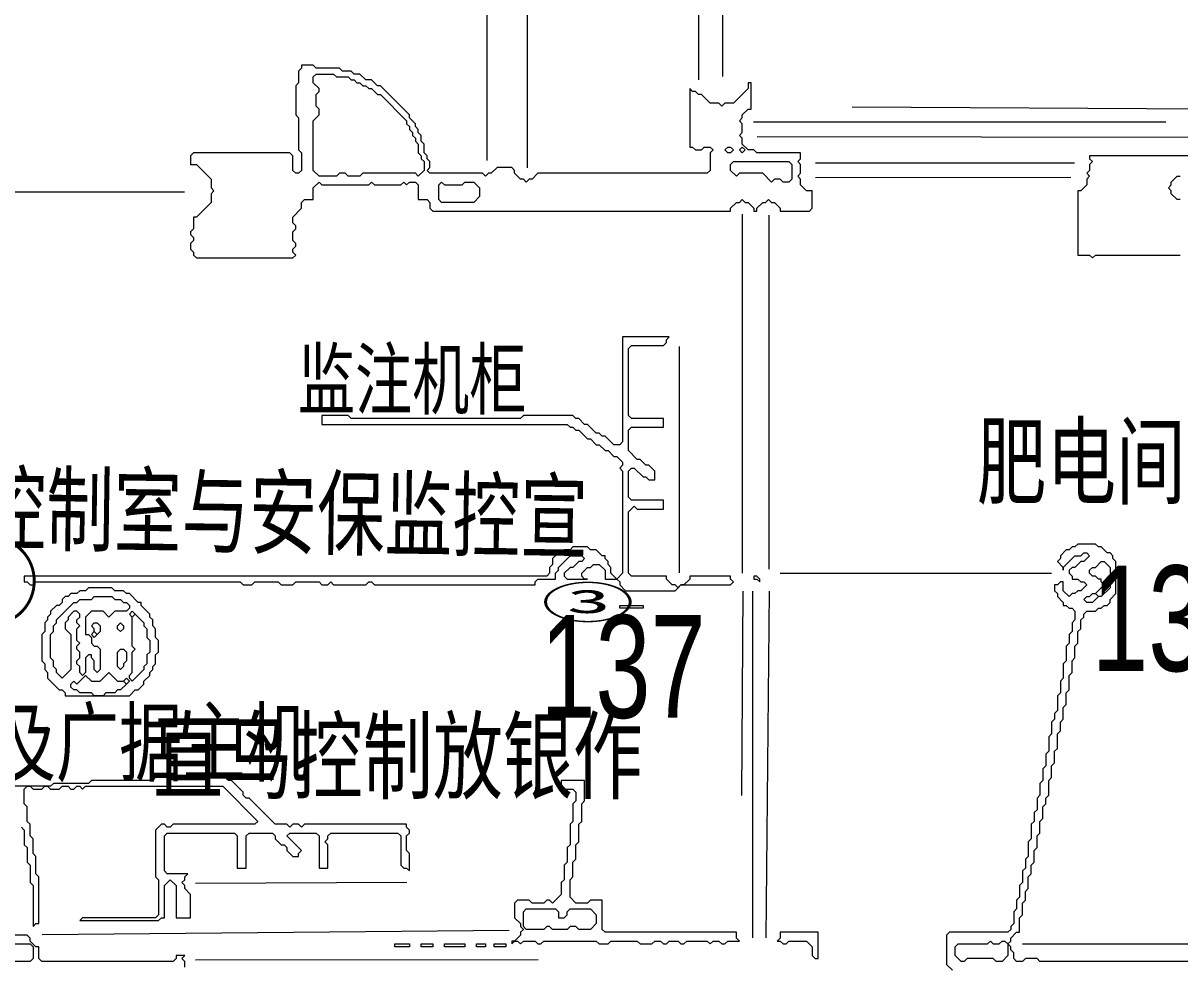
# Model space of a CAD drawing. Extents: x 20 to 3943, y 20 to 2783.
# Drawn here: x 2481.6 to 2877.9, y 1841.5 to 2164.4 of the extents above; entities that cross this region are included whole.
import ezdxf

# ---------------------------------------------------------------- set-up
doc = ezdxf.new("R2010")
doc.units = 0
for name, color, linetype, lineweight in [('OCR_TEXT', 6, 'Continuous', 0), ('TRACE_CURVE', 6, 'Continuous', 0), ('TRACE_STRAIGHT', 5, 'Continuous', 0), ('TRACE_TEXT_SYMBOL', 6, 'Continuous', 0)]:
    doc.layers.add(name, color=color, linetype=linetype, lineweight=lineweight)
doc.styles.add('wqy-unicode', font='wqy-unicode.lff')

msp = doc.modelspace()

# ---------------------------------------------------------------- linework, layer by layer
at = {"layer": 'TRACE_CURVE', "color": 6}
for points in [[(2843, 1986), (2842, 1985), (2841, 1985), (2840, 1984), (2839, 1984), (2837, 1982), (2837, 1981), (2836, 1980), (2838, 1978), (2838, 1977), (2838, 1978), (2842, 1982), (2844, 1982), (2845, 1983), (2846, 1983), (2847, 1982), (2845, 1980), (2844, 1980), (2842, 1978), (2841, 1978), (2840, 1977), (2840, 1976), (2841, 1975), (2841, 1974), (2843, 1974), (2844, 1973), (2845, 1973), (2846, 1972), (2844, 1970), (2843, 1970), (2842, 1969), (2841, 1969), (2840, 1968), (2838, 1970), (2838, 1973), (2837, 1973), (2836, 1972), (2835, 1972), (2835, 1970), (2836, 1969), (2836, 1968), (2838, 1966), (2838, 1965), (2839, 1965), (2840, 1964), (2841, 1964), (2842, 1963), (2842, 1960), (2841, 1959), (2841, 1956), (2840, 1955), (2840, 1952), (2839, 1951), (2839, 1946), (2838, 1945), (2838, 1940), (2837, 1939), (2837, 1935), (2836, 1934), (2836, 1929), (2835, 1928), (2835, 1926), (2834, 1925), (2834, 1921)], [(2851, 1964), (2852, 1965), (2853, 1965), (2854, 1966), (2854, 1967), (2856, 1969), (2856, 1980), (2855, 1981), (2855, 1982), (2854, 1983), (2853, 1983), (2851, 1985), (2850, 1985), (2849, 1986), (2843, 1986)], [(2890, 1843), (2830, 1843), (2829, 1844), (2825, 1844), (2824, 1843), (2822, 1843), (2821, 1844), (2821, 1846), (2820, 1847), (2820, 1848), (2819, 1849), (2820, 1850), (2820, 1851), (2822, 1853), (2823, 1853), (2823, 1858), (2824, 1859), (2824, 1863), (2825, 1864), (2825, 1867), (2826, 1868), (2826, 1872), (2827, 1873), (2827, 1876), (2828, 1877), (2828, 1881), (2829, 1882), (2829, 1886), (2830, 1887), (2830, 1891), (2831, 1892), (2831, 1896), (2832, 1897), (2832, 1899), (2833, 1900), (2833, 1905), (2834, 1906), (2834, 1910), (2835, 1911), (2835, 1915), (2836, 1916), (2836, 1921), (2837, 1922), (2837, 1925), (2838, 1926), (2838, 1930), (2839, 1931), (2839, 1935), (2840, 1936), (2840, 1941), (2841, 1942), (2841, 1946), (2842, 1947), (2842, 1951), (2843, 1952), (2843, 1956), (2844, 1957), (2844, 1960), (2845, 1961), (2845, 1962), (2846, 1963), (2849, 1963), (2850, 1964), (2851, 1964)], [(2834, 1921), (2833, 1920), (2833, 1915), (2832, 1914), (2832, 1910), (2831, 1909), (2831, 1905), (2830, 1904), (2830, 1900), (2829, 1899), (2829, 1895), (2828, 1894), (2828, 1891), (2827, 1890), (2827, 1885), (2826, 1884), (2826, 1879), (2825, 1878), (2825, 1875), (2824, 1874), (2824, 1870), (2823, 1869), (2823, 1865), (2822, 1864), (2822, 1861), (2821, 1860), (2821, 1856), (2820, 1855), (2820, 1854), (2819, 1853), (2799, 1853), (2798, 1852), (2798, 1842), (2800, 1840)], [(2537, 1841), (2537, 1843), (2536, 1844), (2537, 1845), (2534, 1845), (2534, 1844), (2533, 1843), (2488, 1843), (2487, 1844), (2487, 1848), (2486, 1848), (2484, 1850), (2484, 1851), (2483, 1852), (2466, 1852)]]:
    msp.add_lwpolyline(points, dxfattribs=at)
for points in [[(2851, 1980), (2852, 1980), (2854, 1978), (2854, 1976), (2855, 1975), (2855, 1974), (2854, 1973), (2854, 1971), (2851, 1968), (2850, 1968), (2849, 1969), (2852, 1972), (2851, 1973), (2851, 1974), (2850, 1974), (2849, 1975), (2848, 1975), (2847, 1976), (2847, 1977), (2848, 1978), (2849, 1978)], [(2847, 1968), (2848, 1969), (2849, 1969), (2850, 1968), (2848, 1966), (2846, 1966), (2845, 1967), (2846, 1968)], [(2446, 1848), (2447, 1849), (2484, 1849), (2485, 1848), (2485, 1844), (2484, 1843), (2447, 1843), (2446, 1844)], [(2812, 1849), (2813, 1850), (2814, 1849), (2816, 1849), (2817, 1850), (2818, 1850), (2819, 1849), (2819, 1845), (2817, 1843), (2815, 1843), (2814, 1844), (2805, 1844), (2804, 1843), (2803, 1843), (2801, 1845), (2801, 1848), (2802, 1849)]]:
    msp.add_lwpolyline(points, close=True, dxfattribs=at)
at = {"layer": 'TRACE_STRAIGHT', "color": 5}
for p, q in [((2721.342, 2146.125), (2721.342, 2303.625)), ((2654.373, 2114.874), (2654.429, 2239.876)), ((2640.443, 2236.125), (2640.461, 2117.375)), ((2713, 2199), (2713, 2145)), ((2765.616, 2135.722), (2968.13, 2134.603)), ((2731.875, 2130.631), (2873.125, 2130.674)), ((2733.124, 2125.654), (2959.378, 2125.215)), ((2753.125, 2116.607), (2841.875, 2116.594)), ((2753.123, 2111.555), (2840.626, 2111.648)), ((2386.876, 2106.71), (2536.876, 2106.694)), ((2728, 2099), (2728, 1976)), ((2737.246, 1977.375), (2737.26, 2098.625)), ((2706.451, 1976.125), (2706.486, 2053.626)), ((2741, 1976), (2834, 1976)), ((2727.841, 1899.868), (2728.365, 1969.883)), ((2731.488, 1969.875), (2731.491, 1851.125)), ((2736.156, 1851.107), (2737.365, 1969.883)), ((2540.632, 1869.791), (2613.13, 1870.153)), ((2488.115, 1852.241), (2648.112, 1853.737)), ((2824, 1849), (2940, 1849)), ((2540.625, 1843.619), (2658.125, 1843.638))]:
    msp.add_line(p, q, dxfattribs=at)
at = {"layer": 'TRACE_TEXT_SYMBOL', "color": 6}
for points in [[(2577, 2150), (2577, 2149), (2576, 2148), (2576, 2144), (2575, 2143), (2575, 2133), (2576, 2132), (2576, 2121), (2577, 2120), (2577, 2114), (2576, 2113), (2575, 2113), (2574, 2114), (2574, 2119), (2573, 2120), (2540, 2120), (2539, 2119), (2539, 2116), (2541, 2116), (2546, 2111), (2546, 2108), (2547, 2107), (2546, 2106), (2546, 2103), (2541, 2098), (2540, 2098), (2540, 2094), (2539, 2093), (2539, 2092), (2540, 2091), (2540, 2090), (2539, 2089), (2539, 2087), (2540, 2086), (2540, 2085), (2541, 2084), (2574, 2084), (2575, 2085), (2574, 2086), (2574, 2087), (2575, 2088), (2575, 2089), (2574, 2090), (2574, 2093), (2575, 2094), (2575, 2095), (2574, 2096), (2574, 2098), (2577, 2101), (2577, 2103), (2578, 2104), (2581, 2104), (2581, 2108), (2583, 2110), (2584, 2109), (2600, 2109), (2601, 2110), (2602, 2109), (2611, 2109), (2612, 2110), (2613, 2109), (2614, 2110), (2616, 2110), (2617, 2109)], [(2711, 2122), (2712, 2121), (2714, 2121), (2715, 2122), (2717, 2122), (2718, 2121), (2717, 2120), (2717, 2114), (2716, 2113), (2658, 2113), (2656, 2111), (2655, 2111), (2654, 2110), (2653, 2111), (2652, 2111), (2650, 2113), (2650, 2114), (2649, 2115), (2644, 2115), (2642, 2113), (2641, 2113), (2640, 2112), (2639, 2113), (2621, 2113), (2620, 2114), (2621, 2115), (2621, 2117), (2620, 2118), (2620, 2119), (2619, 2120), (2619, 2123), (2618, 2124), (2618, 2126), (2617, 2127), (2617, 2128), (2616, 2129), (2616, 2130), (2614, 2132), (2614, 2133), (2604, 2143), (2603, 2143), (2601, 2145), (2599, 2145), (2597, 2147), (2595, 2147), (2594, 2148), (2591, 2148), (2590, 2149), (2582, 2149), (2581, 2150), (2577, 2150)], [(2617, 2109), (2617, 2104), (2620, 2104), (2621, 2103), (2621, 2101), (2622, 2100), (2724, 2100), (2724, 2101), (2726, 2103), (2727, 2103), (2728, 2104), (2729, 2103), (2730, 2103), (2732, 2101), (2732, 2100), (2733, 2100), (2733, 2101), (2735, 2103), (2736, 2103), (2737, 2104), (2738, 2103), (2739, 2103), (2741, 2101), (2741, 2100), (2751, 2100), (2752, 2101), (2752, 2107), (2750, 2107), (2748, 2109), (2748, 2111), (2747, 2112), (2748, 2113), (2748, 2116), (2747, 2117), (2748, 2118), (2748, 2120), (2733, 2120), (2732, 2121), (2730, 2121), (2728, 2123), (2728, 2125), (2727, 2126), (2728, 2127), (2728, 2130), (2727, 2131), (2728, 2132), (2728, 2133), (2730, 2135), (2731, 2135), (2731, 2144), (2730, 2144), (2730, 2142), (2725, 2137), (2722, 2137), (2721, 2136), (2720, 2137), (2717, 2137), (2714, 2140), (2713, 2140), (2712, 2141), (2711, 2141), (2710, 2142), (2710, 2122), (2711, 2122)], [(2944, 2119), (2847, 2119), (2847, 2118), (2848, 2117), (2847, 2116), (2847, 2114), (2846, 2113), (2847, 2112), (2846, 2111), (2846, 2109), (2844, 2107), (2843, 2107), (2843, 2085), (2847, 2085), (2848, 2084), (2849, 2085), (2878, 2085)], [(2878, 2104), (2877, 2104), (2875, 2106), (2875, 2107), (2874, 2108), (2875, 2109), (2875, 2110), (2877, 2112), (2878, 2112)], [(2687, 2057), (2687, 2021), (2686, 2020), (2684, 2020), (2681, 2023), (2680, 2023), (2679, 2024), (2678, 2024), (2675, 2027), (2674, 2027), (2672, 2029), (2671, 2029), (2670, 2030), (2653, 2030), (2652, 2029), (2594, 2029), (2593, 2030), (2584, 2030), (2584, 2027), (2668, 2027), (2669, 2026), (2670, 2026), (2671, 2025), (2672, 2025), (2675, 2022), (2676, 2022), (2678, 2020), (2679, 2020), (2681, 2018), (2682, 2018), (2684, 2016), (2685, 2016), (2687, 2014), (2687, 2013), (2686, 2012), (2687, 2011), (2687, 1976), (2685, 1974), (2683, 1976), (2683, 1978), (2682, 1979), (2682, 1980), (2681, 1981), (2681, 1982), (2680, 1982), (2678, 1984), (2676, 1984), (2675, 1985), (2670, 1985), (2669, 1984), (2667, 1984), (2666, 1983), (2665, 1983), (2663, 1981), (2663, 1979), (2662, 1978), (2662, 1976), (2661, 1975), (2482, 1975), (2482, 1973), (2483, 1973), (2484, 1972), (2485, 1972), (2486, 1973)], [(2702, 1975), (2690, 1975), (2689, 1976), (2689, 1997), (2691, 1999), (2692, 1998), (2701, 1998), (2701, 2001), (2690, 2001), (2689, 2002), (2689, 2011), (2690, 2012), (2691, 2012), (2694, 2009), (2695, 2009), (2696, 2008), (2698, 2008), (2698, 2011), (2696, 2013), (2695, 2013), (2693, 2015), (2692, 2015), (2689, 2018), (2689, 2025), (2690, 2026), (2701, 2026), (2701, 2029), (2690, 2029), (2689, 2030), (2689, 2053), (2690, 2054), (2701, 2054), (2702, 2055), (2702, 2056), (2703, 2057), (2687, 2057)], [(2486, 1973), (2556, 1973), (2557, 1972), (2560, 1972), (2561, 1973), (2569, 1973), (2570, 1972), (2574, 1972), (2575, 1973), (2583, 1973), (2584, 1972), (2586, 1972), (2587, 1973), (2588, 1972), (2599, 1972), (2600, 1973), (2601, 1973), (2602, 1972), (2657, 1972), (2657, 1973), (2658, 1974), (2664, 1974), (2664, 1976), (2665, 1977), (2665, 1978), (2669, 1982), (2673, 1982), (2674, 1981), (2673, 1980), (2672, 1980), (2670, 1978), (2669, 1978), (2667, 1976), (2667, 1975), (2668, 1974), (2675, 1974), (2674, 1974), (2673, 1975), (2673, 1976), (2675, 1978), (2676, 1978), (2677, 1979), (2679, 1979), (2681, 1977), (2681, 1974), (2685, 1974), (2686, 1973), (2686, 1972), (2688, 1970), (2705, 1970), (2707, 1972), (2724, 1972), (2725, 1973), (2724, 1974), (2724, 1975), (2710, 1975), (2710, 1974), (2708, 1972), (2707, 1972), (2706, 1971), (2705, 1972), (2704, 1972), (2702, 1974), (2702, 1975)], [(2505, 1967), (2506, 1968), (2512, 1968), (2513, 1967), (2515, 1967), (2516, 1966), (2517, 1966), (2518, 1965), (2518, 1964), (2517, 1963), (2513, 1963), (2511, 1961), (2509, 1963), (2505, 1963), (2503, 1961), (2503, 1955), (2504, 1955), (2505, 1954), (2505, 1952), (2506, 1951), (2507, 1951), (2508, 1950), (2508, 1943), (2507, 1942), (2506, 1943), (2506, 1946), (2505, 1947), (2505, 1948), (2504, 1948), (2503, 1947), (2503, 1942), (2502, 1941), (2501, 1942), (2501, 1944), (2500, 1945), (2500, 1946), (2501, 1947), (2501, 1949), (2500, 1950), (2500, 1951), (2501, 1952), (2500, 1953), (2500, 1957), (2501, 1958), (2500, 1959), (2500, 1960), (2501, 1961), (2501, 1962), (2500, 1963), (2499, 1963), (2497, 1961), (2497, 1960), (2496, 1959), (2496, 1957), (2498, 1955), (2498, 1943), (2495, 1940), (2493, 1942), (2493, 1943), (2492, 1944), (2492, 1946), (2491, 1947), (2491, 1955), (2492, 1956)], [(2492, 1956), (2492, 1958), (2493, 1959), (2493, 1960), (2499, 1966), (2500, 1966), (2501, 1967), (2505, 1967)], [(2527, 1906), (2526, 1905), (2505, 1905), (2504, 1904), (2492, 1904), (2491, 1903), (2477, 1903)], [(2481, 1889), (2482, 1888), (2482, 1883), (2483, 1882), (2483, 1877), (2484, 1876), (2484, 1870), (2485, 1869), (2485, 1855), (2486, 1856), (2487, 1856), (2487, 1872), (2486, 1873), (2486, 1879), (2485, 1880), (2485, 1885), (2484, 1886), (2484, 1890), (2483, 1891), (2483, 1896), (2482, 1897), (2482, 1902), (2483, 1903)], [(2483, 1903), (2484, 1903), (2485, 1902), (2488, 1902), (2489, 1903), (2490, 1903), (2491, 1902), (2494, 1902), (2495, 1903), (2497, 1903), (2498, 1902), (2499, 1902), (2500, 1903), (2501, 1903), (2502, 1902), (2503, 1903), (2550, 1903), (2562, 1891), (2561, 1890), (2533, 1890), (2532, 1889), (2531, 1889), (2530, 1890), (2529, 1890), (2527, 1888), (2527, 1872), (2528, 1871), (2528, 1859), (2527, 1858), (2502, 1858), (2501, 1857), (2528, 1857), (2529, 1858), (2530, 1858), (2530, 1869), (2532, 1871), (2534, 1869), (2534, 1858), (2539, 1858), (2539, 1866), (2537, 1868), (2537, 1869), (2536, 1870), (2537, 1871), (2537, 1872), (2538, 1873), (2531, 1873), (2530, 1874), (2530, 1886), (2531, 1887), (2554, 1887), (2555, 1886), (2555, 1875), (2558, 1875), (2558, 1886), (2559, 1887), (2567, 1887), (2568, 1886), (2568, 1885), (2570, 1883), (2571, 1883), (2572, 1882), (2572, 1881), (2574, 1879)], [(2574, 1879), (2576, 1879), (2576, 1880), (2577, 1881), (2572, 1886), (2573, 1887), (2582, 1887), (2583, 1886), (2583, 1875), (2586, 1875), (2586, 1883), (2585, 1884), (2586, 1885), (2586, 1886), (2587, 1887), (2610, 1887), (2611, 1886), (2611, 1876), (2612, 1875), (2613, 1875), (2614, 1874), (2614, 1880), (2613, 1881), (2613, 1886), (2614, 1887), (2614, 1888), (2613, 1889), (2613, 1890), (2578, 1890), (2577, 1889), (2576, 1890), (2574, 1890), (2573, 1889), (2572, 1890), (2568, 1890), (2559, 1899), (2558, 1899), (2557, 1900), (2557, 1901), (2553, 1905), (2552, 1905), (2551, 1906), (2527, 1906)], [(2666, 1905), (2666, 1902), (2670, 1902), (2671, 1901), (2671, 1898), (2670, 1897), (2670, 1891), (2669, 1890), (2669, 1883), (2668, 1882), (2668, 1877), (2667, 1876), (2667, 1871), (2666, 1870), (2666, 1866), (2663, 1863), (2662, 1864), (2661, 1864), (2660, 1863), (2656, 1863), (2655, 1864), (2651, 1864), (2650, 1863), (2650, 1858), (2652, 1856), (2652, 1855), (2653, 1854), (2652, 1853), (2652, 1852), (2650, 1850), (2649, 1850), (2649, 1849), (2650, 1850), (2651, 1850), (2652, 1849), (2653, 1850), (2657, 1850), (2658, 1849), (2659, 1849), (2660, 1850), (2678, 1850), (2679, 1849), (2682, 1849), (2683, 1850), (2692, 1850), (2693, 1849), (2697, 1849), (2698, 1850), (2700, 1850), (2701, 1849), (2702, 1849), (2703, 1850), (2706, 1850), (2707, 1849), (2708, 1849), (2709, 1850), (2716, 1850), (2717, 1849), (2718, 1850), (2720, 1850), (2721, 1849), (2722, 1849), (2723, 1850), (2727, 1850)], [(2727, 1850), (2726, 1851), (2726, 1853), (2681, 1853), (2680, 1854), (2680, 1864), (2676, 1864), (2675, 1863), (2671, 1863), (2669, 1865), (2669, 1871), (2670, 1872), (2670, 1877), (2671, 1878), (2671, 1883), (2672, 1884), (2672, 1890), (2673, 1891), (2673, 1897), (2674, 1898), (2674, 1905), (2666, 1905)]]:
    msp.add_lwpolyline(points, dxfattribs=at)
for points in [[(2581, 2146), (2582, 2147), (2588, 2147), (2589, 2146), (2593, 2146), (2594, 2145), (2595, 2145), (2596, 2144), (2597, 2144), (2598, 2143), (2599, 2143), (2600, 2142), (2601, 2142), (2603, 2140), (2604, 2140), (2613, 2131), (2613, 2130), (2614, 2129), (2614, 2128), (2615, 2127), (2615, 2126), (2616, 2125), (2616, 2124), (2617, 2123), (2617, 2120), (2618, 2119), (2618, 2118), (2619, 2117), (2619, 2114), (2617, 2112), (2616, 2113), (2598, 2113), (2597, 2112), (2593, 2112), (2592, 2113), (2590, 2113), (2589, 2112), (2583, 2112), (2581, 2114), (2581, 2131), (2583, 2133), (2583, 2135), (2582, 2136), (2582, 2140), (2583, 2141), (2583, 2142), (2581, 2144)], [(2722, 2121), (2723, 2122), (2724, 2122), (2725, 2121), (2724, 2120), (2723, 2120)], [(2727, 2121), (2728, 2122), (2729, 2121), (2728, 2120)], [(2724, 2116), (2725, 2117), (2744, 2117), (2745, 2116), (2745, 2111), (2744, 2110), (2742, 2110), (2741, 2111), (2739, 2111), (2738, 2110), (2735, 2113), (2727, 2113), (2726, 2112), (2724, 2114)], [(2624, 2109), (2625, 2110), (2626, 2109), (2632, 2109), (2633, 2110), (2636, 2110), (2638, 2108), (2638, 2105), (2636, 2103), (2625, 2103), (2624, 2104)], [(2732, 1975), (2732, 1974), (2733, 1974), (2734, 1973), (2734, 1974), (2733, 1975)], [(2504, 1971), (2503, 1970), (2501, 1970), (2500, 1969), (2498, 1969), (2497, 1968), (2496, 1968), (2495, 1967), (2495, 1966), (2494, 1965), (2493, 1965), (2491, 1963), (2491, 1962), (2490, 1961), (2490, 1960), (2489, 1959), (2489, 1956), (2488, 1955), (2488, 1946), (2489, 1945), (2489, 1943), (2490, 1942), (2490, 1940), (2494, 1936), (2495, 1936), (2496, 1935), (2496, 1934), (2518, 1934), (2520, 1936), (2521, 1936), (2523, 1938), (2523, 1939), (2525, 1941), (2525, 1942), (2526, 1943), (2526, 1944), (2527, 1945), (2527, 1948), (2528, 1949), (2528, 1953), (2527, 1954), (2527, 1957), (2526, 1958), (2526, 1960), (2525, 1961), (2525, 1962), (2522, 1965), (2522, 1966), (2521, 1966), (2518, 1969), (2517, 1969), (2516, 1970), (2513, 1970), (2512, 1971)], [(2518, 1962), (2519, 1963), (2520, 1962), (2519, 1961)], [(2519, 1961), (2520, 1962), (2523, 1959), (2523, 1958), (2524, 1957), (2524, 1954), (2525, 1953), (2525, 1949), (2524, 1948), (2524, 1945), (2523, 1944), (2523, 1943), (2519, 1939), (2518, 1940), (2518, 1941), (2519, 1942), (2519, 1949), (2520, 1950), (2519, 1951)], [(2686, 1965), (2694, 1965), (2694, 1964), (2686, 1964)], [(2505, 1958), (2506, 1959), (2507, 1959), (2508, 1958), (2508, 1956), (2507, 1955), (2506, 1956), (2506, 1957)], [(2514, 1958), (2515, 1959), (2516, 1958), (2516, 1957), (2515, 1956), (2514, 1957)], [(2505, 1955), (2506, 1956), (2507, 1955), (2506, 1954)], [(2514, 1949), (2515, 1950), (2516, 1950), (2517, 1949), (2517, 1946), (2516, 1945), (2516, 1944), (2515, 1943), (2514, 1944)], [(2511, 1942), (2514, 1939), (2516, 1939), (2517, 1938), (2515, 1936), (2514, 1936), (2513, 1935), (2510, 1935), (2509, 1934), (2506, 1934), (2505, 1935), (2501, 1935), (2500, 1936), (2499, 1936), (2498, 1937), (2498, 1938), (2499, 1939), (2500, 1938), (2503, 1941), (2505, 1939), (2508, 1939)], [(2516, 1939), (2517, 1940), (2518, 1939), (2517, 1938)], [(2653, 1860), (2654, 1861), (2664, 1861), (2665, 1860), (2665, 1858), (2667, 1858), (2668, 1859), (2668, 1860), (2669, 1861), (2676, 1861), (2678, 1859), (2678, 1856), (2676, 1854), (2672, 1854), (2671, 1855), (2669, 1855), (2668, 1854), (2663, 1854), (2662, 1855), (2661, 1855), (2660, 1854), (2654, 1854), (2653, 1855)], [(2741, 1853), (2741, 1851), (2740, 1850), (2741, 1850), (2742, 1849), (2743, 1849), (2744, 1850), (2750, 1850), (2752, 1848), (2752, 1845), (2753, 1844), (2754, 1844), (2754, 1853)], [(2609, 1849), (2614, 1849), (2614, 1848), (2609, 1848)], [(2618, 1849), (2622, 1849), (2622, 1848), (2618, 1848)], [(2626, 1849), (2633, 1849), (2633, 1848), (2626, 1848)], [(2637, 1849), (2640, 1849), (2640, 1848), (2637, 1848)], [(2643, 1849), (2647, 1849), (2647, 1848), (2643, 1848)]]:
    msp.add_lwpolyline(points, close=True, dxfattribs=at)

# ---------------------------------------------------------------- texts
at = {"layer": 'OCR_TEXT', "color": 6, "style": 'wqy-unicode'}
for s, height, width, p in [('监注机柜', 19.9468, 0.72, (2575.729, 2032.504)), ('肥电间', 24.3031, 0.72, (2808.336, 2002.186)), ('③', 23.732, 0.956687, (2456, 1961.028)), ('136', 36.1564, 0.72, (2847.736, 1942.482)), ('③', 10.953, 2.155735, (2659, 1960.475)), ('137', 35.1792, 0.72, (2658.886, 1926.469)), ('消防报警主机及广据主机', 22.04724, 0.72, (2341.295, 1907.013)), ('直鸟控制放银作', 24.4094, 0.72, (2526.109, 1901.2))]:
    msp.add_text(s, height=height, dxfattribs=dict(at, width=width)).set_placement(p)
at = {"layer": 'OCR_TEXT', "color": 6, "style": 'wqy-unicode', "width": 0.72}
msp.add_text('潮防控制室与安保监控宣', height=23.62861, rotation=-0.78752, dxfattribs=at).set_placement((2419.74, 1987.065))

doc.saveas('drawing.dxf')
